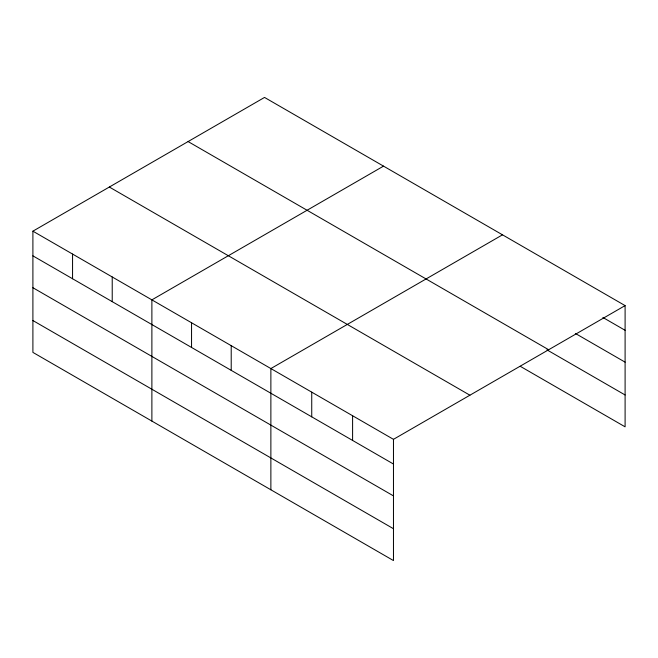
<?xml version="1.0" encoding="UTF-8"?>
<svg xmlns="http://www.w3.org/2000/svg" width="658" height="658" viewBox="0 0 658 658"><rect width="100%" height="100%" fill="white"/><g stroke="black" fill="none" stroke-linecap="round" stroke-linejoin="round"><path stroke-width="0.99" d="M393.468 495.885L393.468 439.338L32.9 231.172L32.9 352.392L393.468 560.567L393.468 495.885L32.9 287.719M520.272 366.309L625.1 426.828L625.1 305.608L264.532 97.433L32.9 231.172M383.524 166.129L151.883 299.867L151.883 421.095M502.506 234.824L270.874 368.562L270.874 489.791M393.468 439.338L625.1 305.608M602.893 317.469L625.1 330.291M575.355 333.433L625.1 362.147M188.098 141.569L548.657 349.735M546.93 349.842L625.1 394.973M109.343 187.037L469.902 395.203M32.9 255.855L393.468 464.03M32.9 320.536L393.468 528.711M352.598 415.749L352.598 440.432M311.736 392.152L311.736 416.843M231.213 345.664L231.213 370.347M191.552 322.765L191.552 347.449M112.222 276.969L112.222 301.652M72.561 254.07L72.561 278.753"/></g></svg>
